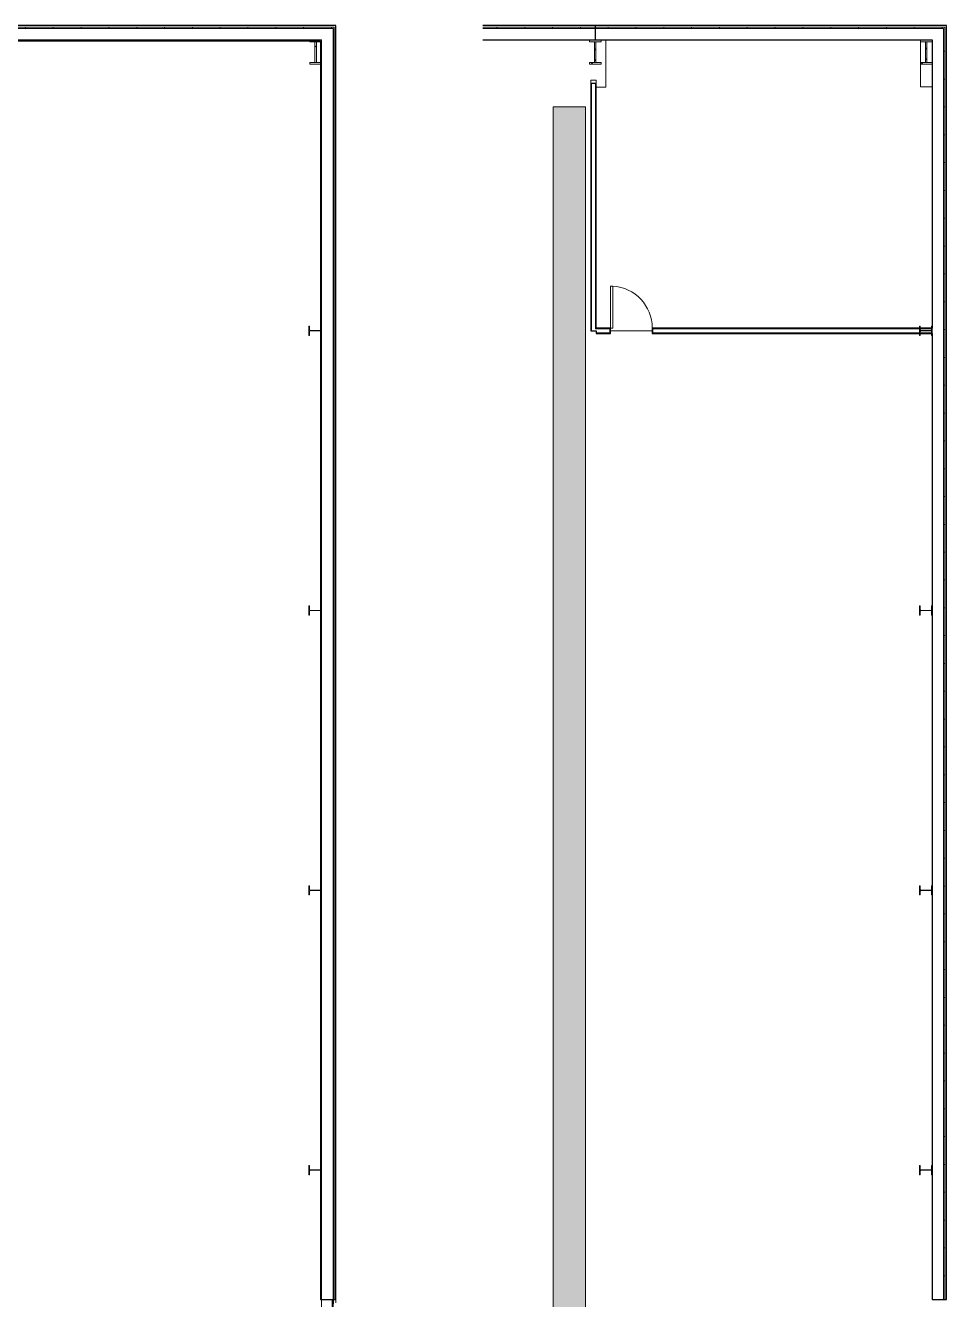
# Model space of a CAD drawing. Header units: inches. Extents: x 22023 to 26811, y -22881 to -20889.
# Drawn here: x 26016 to 26811, y -22220 to -21122 of the extents above; entities that cross this region are included whole.
import ezdxf

# ---------------------------------------------------------------- set-up
doc = ezdxf.new("R2010")
doc.units = ezdxf.units.IN
doc.header["$MEASUREMENT"] = 0
for name, color, linetype, lineweight in [('A-DOOR', 31, 'Continuous', 9), ('A-FLOR', 192, 'Continuous', 9), ('A-GLAZ-CWMG', 51, 'Continuous', 9), ('A-WALL', 113, 'Continuous', 9), ('A-WALL-PATT', 111, 'Continuous', 25), ('I-WALL', 2, 'Continuous', 9), ('L-SITE-WALL', 31, 'Continuous', 9), ('M-HVAC-DUCT', 70, 'Continuous', 9), ('S-BEAM', 12, 'Continuous', 9), ('S-COLS', 52, 'Continuous', 9)]:
    doc.layers.add(name, color=color, linetype=linetype, lineweight=lineweight)
pattern_1 = [(45, (0, 0), (-19.00703, 19.00703), []), (45, (0, 28.8), (-19.00703, 19.00703), [])]
pattern_2 = [(0, (0, 0), (0, 24), []), (90, (0, 0), (-24, 1e-15), [])]
pattern_3 = [(225, (26266.39, -22360.053), (19.00703, -19.00703), []), (225, (26266.39, -22388.853), (19.00703, -19.00703), [])]
pattern_4 = [(45, (526.688, 0), (-19.00703, 19.00703), []), (45, (526.688, 28.8), (-19.00703, 19.00703), [])]
pattern_5 = [(0, (526.688, 0), (61.44, 15.36), [2.534, -43.546, 2.534, -43.546, -245.76]), (0, (526.688, 0), (61.44, 15.36), [-92.16, 2.534, -89.626, 2.534, -43.546, -107.52]), (0, (526.688, 0), (61.44, 15.36), [-230.4, 2.534, -28.186, 2.534, -74.266]), (120, (549.728, 7.68), (-44.02215, 45.528601), [2.534, -43.546, 2.534, -43.546, -245.76]), (120, (549.728, 7.68), (-44.02215, 45.528601), [-92.16, 2.534, -89.626, 2.534, -43.546, -107.52]), (120, (549.728, 7.68), (-44.02215, 45.528601), [-230.4, 2.534, -28.186, 2.534, -74.266]), (240, (557.408, 38.4), (-17.41785, -60.888601), [2.534, -43.546, 2.534, -43.546, -245.76]), (240, (557.408, 38.4), (-17.41785, -60.888601), [-92.16, 2.534, -89.626, 2.534, -43.546, -107.52]), (240, (557.408, 38.4), (-17.41785, -60.888601), [-230.4, 2.534, -28.186, 2.534, -74.266])]
pattern_6 = [(0, (526.688, 0), (0, 24), []), (90, (526.688, 0), (-24, 1e-15), [])]
pattern_7 = [(225, (26793.078, -22360.053), (19.00703, -19.00703), []), (225, (26793.078, -22388.853), (19.00703, -19.00703), [])]
pattern_8 = [(225, (26507.578, -22360.053), (19.00703, -19.00703), []), (225, (26507.578, -22388.853), (19.00703, -19.00703), [])]

# ---------------------------------------------------------------- blocks, each defined once
blk = doc.blocks.new('Girt_Z - 10_D-1078090-First Floor Plan')
at = {"layer": 'S-BEAM'}
for p, q in [((26271.4, -22220.4), (26271.4, -22364.1)), ((26280.7, -22364.1), (26280.7, -22220.4)), ((26280.8, -22364.1), (26280.8, -22220.4)), ((26281.4, -22364.1), (26281.4, -22220.4)), ((26271.6, -22364.1), (26271.4, -22364.1)), ((26280.7, -22364.1), (26271.6, -22364.1)), ((26280.8, -22364.1), (26280.7, -22364.1)), ((26281.4, -22364.1), (26280.8, -22364.1))]:
    blk.add_line(p, q, dxfattribs=at)
blk = doc.blocks.new('Rectangular Mullion - Profile_Polycarbonate_right-1075932-First Floor Plan')
at = {"layer": 'A-GLAZ-CWMG', "lineweight": 13}
for p, q in [((0, 1.141125), (-3.622, 1.141125)), ((-3.622, 1.141125), (-3.622, 0.787125)), ((-3.622, 0.787125), (-3.372, 0.787125)), ((-3.5595, 0.849625), (-3.5595, 1.078625)), ((-3.5595, 1.078625), (-0.0625, 1.078625)), ((-3.372, 0.849625), (-3.5595, 0.849625)), ((-3.372, 0.787125), (-3.372, 0.849625)), ((-0.0625, 1.078625), (-0.0625, -0.922375)), ((0, -0.984875), (0, 1.141125)), ((-2.7715, -0.859875), (-2.834, -0.859875)), ((-2.834, -0.859875), (-2.834, -0.984875)), ((-2.834, -0.984875), (0, -0.984875)), ((-2.7715, -0.922375), (-2.7715, -0.859875)), ((-0.0625, -0.922375), (-2.7715, -0.922375))]:
    blk.add_line(p, q, dxfattribs=at)
blk = doc.blocks.new('columns and girder2 - one-V38-First Floor Plan')
at = {"layer": 'S-BEAM'}
h = blk.add_hatch(dxfattribs=at)
h.set_pattern_fill('FP_31', color=256, style=0, pattern_type=2)
h.set_pattern_definition(pattern_3)
h.paths.add_polyline_path([(5, -0.5), (-5, -0.5), (-5, -2), (5, -2)], flags=0)
h.paths.add_polyline_path([(-5, -20), (-5, -21.5), (5, -21.5), (5, -20)], flags=0)
h.paths.add_polyline_path([(5, -1204.8), (-4.3, -1204.8), (-4.3, -1206.3), (5, -1206.3)], flags=0)
h.paths.add_polyline_path([(-4.3, -1224.3), (-4.3, -1225), (5, -1225), (5, -1224.3), (-3.5, -1224.3)], flags=0)
h = blk.add_hatch(dxfattribs=at)
h.set_pattern_fill('FP_31', color=256, style=0, pattern_type=2)
h.set_pattern_definition(pattern_3)
h.paths.add_polyline_path([(-0.6, -2), (-0.6, -20), (0.6, -20), (0.6, -2)], flags=0)
h.paths.add_polyline_path([(0.6, -1206.3), (-0.6, -1206.3), (-0.6, -1224.3), (0.6, -1224.3), (0.6, -1224)], flags=0)
at = {"layer": 'S-BEAM', "lineweight": 15}
for p, q in [((5, -0.5), (-5, -0.5)), ((-5, -2), (5, -2)), ((0.6, -2), (-0.6, -2)), ((-0.6, -2), (-0.6, -20)), ((0.6, -20), (0.6, -2)), ((5, -2), (5, -0.5)), ((5, -20), (-5, -20)), ((-5, -21.5), (5, -21.5)), ((-0.6, -20), (0.6, -20)), ((5, -21.5), (5, -20)), ((5, -1204.8), (-4.3, -1204.8)), ((-4.3, -1206.3), (5, -1206.3)), ((0.6, -1206.3), (-0.6, -1206.3)), ((-0.6, -1206.3), (-0.6, -1224.3)), ((0.6, -1224.3), (0.6, -1206.3)), ((5, -1206.3), (5, -1204.8)), ((5, -1224.3), (-4.3, -1224.3)), ((-0.6, -1224.3), (0.6, -1224.3)), ((5, -1225), (5, -1224.3))]:
    blk.add_line(p, q, dxfattribs=at)
blk = doc.blocks.new('Single-Flush - 36_ x 80_-913687-Mezzanine Floor Plan')
at = {"layer": 'A-DOOR', "lineweight": 13}
for p, q in [((16, -2.4), (16, -38.4)), ((18, -2.4), (16, -2.4)), ((18, -2.4), (18, -38.4)), ((18, -38.4), (16, -38.4))]:
    blk.add_line(p, q, dxfattribs=at)
at = {"layer": 'A-DOOR'}
blk.add_arc((18, -2.4), 36.1, 180, 266.8211, dxfattribs=at)
blk = doc.blocks.new('columns and girder2 - one-1075720-Mezzanine Floor Plan')
at = {"layer": 'S-BEAM'}
h = blk.add_hatch(dxfattribs=at)
h.set_pattern_fill('FP_36', color=256, style=0, pattern_type=2)
h.set_pattern_definition(pattern_7)
h.paths.add_polyline_path([(5, -0.5), (-5, -0.5), (-5, -2), (5, -2)], flags=0)
h.paths.add_polyline_path([(5, -20), (-5, -20), (-5, -21.5), (5, -21.5)], flags=0)
h.paths.add_polyline_path([(5, -1204.8), (-5, -1204.8), (-5, -1206.3), (5, -1206.3)], flags=0)
h.paths.add_polyline_path([(-3.5, -1224.3), (-5, -1224.3), (-5, -1225.8), (5, -1225.8), (5, -1224.3), (-2, -1224.3)], flags=0)
h = blk.add_hatch(dxfattribs=at)
h.set_pattern_fill('FP_36', color=256, style=0, pattern_type=2)
h.set_pattern_definition(pattern_7)
h.paths.add_polyline_path([(-0.6, -2), (-0.6, -20), (0.6, -20), (0.6, -2)], flags=0)
h.paths.add_polyline_path([(0.6, -1206.3), (-0.6, -1206.3), (-0.6, -1224.3), (0.6, -1224.3)], flags=0)
at = {"layer": 'S-BEAM', "lineweight": 15}
for p, q in [((5, -0.5), (-5, -0.5)), ((-5, -0.5), (-5, -2)), ((-5, -2), (5, -2)), ((0.6, -2), (-0.6, -2)), ((-0.6, -2), (-0.6, -20)), ((0.6, -20), (0.6, -2)), ((5, -2), (5, -0.5)), ((5, -20), (-5, -20)), ((-5, -20), (-5, -21.5)), ((-5, -21.5), (5, -21.5)), ((-0.6, -20), (0.6, -20)), ((5, -21.5), (5, -20)), ((5, -1204.8), (-5, -1204.8)), ((-5, -1206.3), (5, -1206.3)), ((0.6, -1206.3), (-0.6, -1206.3)), ((-0.6, -1206.3), (-0.6, -1224.3)), ((0.6, -1224.3), (0.6, -1206.3)), ((5, -1224.3), (-5, -1224.3)), ((-0.6, -1224.3), (0.6, -1224.3))]:
    blk.add_line(p, q, dxfattribs=at)
blk = doc.blocks.new('columns and girder2 - one-V43-Mezzanine Floor Plan')
at = {"layer": 'S-BEAM'}
h = blk.add_hatch(dxfattribs=at)
h.set_pattern_fill('FP_37', color=256, style=0, pattern_type=2)
h.set_pattern_definition(pattern_8)
h.paths.add_polyline_path([(5, -0.5), (-5, -0.5), (-5, -2), (5, -2)], flags=0)
h.paths.add_polyline_path([(-5, -20), (-5, -21.5), (5, -21.5), (5, -20)], flags=0)
h.paths.add_polyline_path([(5, -1204.8), (-5, -1204.8), (-5, -1206.3), (5, -1206.3), (5, -1205.8)], flags=0)
h.paths.add_polyline_path([(5, -1224.3), (-5, -1224.3), (-5, -1225.8), (5, -1225.8)], flags=0)
h = blk.add_hatch(dxfattribs=at)
h.set_pattern_fill('FP_37', color=256, style=0, pattern_type=2)
h.set_pattern_definition(pattern_8)
h.paths.add_polyline_path([(-0.6, -2), (-0.6, -20), (0.6, -20), (0.6, -2)], flags=0)
h.paths.add_polyline_path([(0.6, -1206.3), (-0.6, -1206.3), (-0.6, -1224.3), (0.6, -1224.3)], flags=0)
at = {"layer": 'S-BEAM', "lineweight": 15}
for p, q in [((5, -0.5), (-5, -0.5)), ((-5, -0.5), (-5, -2)), ((-5, -2), (5, -2)), ((0.6, -2), (-0.6, -2)), ((-0.6, -2), (-0.6, -20)), ((0.6, -20), (0.6, -2)), ((5, -2), (5, -0.5)), ((5, -20), (-5, -20)), ((-5, -20), (-5, -21.5)), ((-5, -21.5), (5, -21.5)), ((-0.6, -20), (0.6, -20)), ((5, -21.5), (5, -20)), ((5, -1204.8), (-5, -1204.8)), ((-5, -1204.8), (-5, -1206.3)), ((-5, -1206.3), (5, -1206.3)), ((0.6, -1206.3), (-0.6, -1206.3)), ((-0.6, -1206.3), (-0.6, -1224.3)), ((0.6, -1224.3), (0.6, -1206.3)), ((5, -1206.3), (5, -1204.8)), ((5, -1224.3), (-5, -1224.3)), ((-5, -1224.3), (-5, -1225.8)), ((-0.6, -1224.3), (0.6, -1224.3)), ((5, -1225.8), (5, -1224.3))]:
    blk.add_line(p, q, dxfattribs=at)

msp = doc.modelspace()

# ---------------------------------------------------------------- hatches: boundary and pattern name
at = {"layer": 'A-WALL-PATT', "lineweight": 9}
h = msp.add_hatch(dxfattribs=at)
h.set_pattern_fill('FP_15', color=256, style=0, pattern_type=2)
h.set_pattern_definition(pattern_2)
h.paths.add_polyline_path([(26282.4, -21124.3), (26282.4, -21123.3), (25981, -21123.3), (25981, -21124.3), (26281.4, -21124.3)], flags=0)
h = msp.add_hatch(dxfattribs=at)
h.set_pattern_fill('FP_15', color=256, style=0, pattern_type=2)
h.set_pattern_definition(pattern_2)
h.paths.add_polyline_path([(26282.4, -22220.4), (26282.4, -21124.3), (26281.4, -21124.3), (26281.4, -22220.4)], flags=0)
h = msp.add_hatch(dxfattribs=at)
h.set_pattern_fill('FP_35', color=256, style=0, pattern_type=2)
h.set_pattern_definition(pattern_6)
h.paths.add_polyline_path([(26410.7, -21124.3), (26507.7, -21124.3), (26507.7, -21123.3), (26410.7, -21123.3)], flags=0)
h = msp.add_hatch(dxfattribs=at)
h.set_pattern_fill('FP_35', color=256, style=0, pattern_type=2)
h.set_pattern_definition(pattern_6)
h.paths.add_polyline_path([(26798.1, -21124.3), (26808.1, -21124.3), (26808.1, -21123.3), (26507.7, -21123.3), (26507.7, -21124.3), (26646.1, -21124.3)], flags=0)
h = msp.add_hatch(dxfattribs=at)
h.set_pattern_fill('FP_35', color=256, style=0, pattern_type=2)
h.set_pattern_definition(pattern_6)
h.paths.add_polyline_path([(26808.1, -22220.4), (26809.1, -22220.4), (26809.1, -21123.3), (26808.1, -21123.3), (26808.1, -22107.7)], flags=0)
h = msp.add_hatch(dxfattribs=at)
h.set_pattern_fill('FP_34', color=256, style=0, pattern_type=2)
h.set_pattern_definition(pattern_5)
h.paths.add_polyline_path([(26504.3, -21385.1), (26504.3, -21171.8), (26503.7, -21171.8), (26503.7, -21385.1)], flags=0)
h = msp.add_hatch(dxfattribs=at)
h.set_pattern_fill('FP_34', color=256, style=0, pattern_type=2)
h.set_pattern_definition(pattern_5)
h.paths.add_polyline_path([(26556.7, -21387.4), (26798.1, -21387.4), (26798.1, -21386.8), (26557.3, -21386.8), (26557.3, -21385.1), (26556.7, -21385.1)], flags=0)
h.paths.add_polyline_path([(26520.7, -21387.4), (26520.7, -21385.1), (26520.1, -21385.1), (26520.1, -21386.8), (26508.5, -21386.8), (26508.5, -21387.4)], flags=0)
at = {"layer": 'M-HVAC-DUCT', "lineweight": 5}
for points in [[(26482.8, -22298.1), (26485.2, -22298.1), (26485.2, -21191.9), (26471.2, -21191.9), (26471.2, -22298.1), (26480.4, -22298.1)], [(26499, -22298.1), (26499.2, -22298.1), (26499.2, -21191.9), (26485.2, -21191.9), (26485.2, -22298.1), (26498.6, -22298.1)]]:
    msp.add_hatch(color=256, dxfattribs=at).paths.add_polyline_path(points, flags=0)
at = {"layer": 'S-COLS'}
h = msp.add_hatch(dxfattribs=at)
h.set_pattern_fill('FP_11', color=256, style=0, pattern_type=2)
h.set_pattern_definition(pattern_1)
h.paths.add_polyline_path([(26271, -21630.3), (26271.4, -21630.3), (26271.4, -21622.3), (26271, -21622.3), (26271, -21625.5), (26270.8, -21626), (26270.3, -21626.2), (26261.8, -21626.2), (26261.3, -21626), (26261.1, -21625.5), (26261.1, -21622.3), (26260.6, -21622.3), (26260.6, -21630.3), (26261.1, -21630.3), (26261.1, -21627.1), (26261.3, -21626.6), (26261.8, -21626.4), (26270.3, -21626.4), (26270.8, -21626.6), (26271, -21627.1)], flags=0)
h = msp.add_hatch(dxfattribs=at)
h.set_pattern_fill('FP_33', color=256, style=0, pattern_type=2)
h.set_pattern_definition(pattern_4)
h.paths.add_polyline_path([(26798.1, -21630.3), (26798.1, -21622.3), (26797.6, -21622.3), (26797.6, -21625.5), (26797.4, -21626), (26797, -21626.2), (26788.5, -21626.2), (26788, -21626), (26787.8, -21625.5), (26787.8, -21622.3), (26787.3, -21622.3), (26787.3, -21630.3), (26787.8, -21630.3), (26787.8, -21627.1), (26788, -21626.6), (26788.5, -21626.4), (26797, -21626.4), (26797.4, -21626.6), (26797.6, -21627.1), (26797.6, -21630.3)], flags=0)
h = msp.add_hatch(dxfattribs=at)
h.set_pattern_fill('FP_11', color=256, style=0, pattern_type=2)
h.set_pattern_definition(pattern_1)
h.paths.add_polyline_path([(26261.1, -21871.6), (26261.1, -21868.4), (26261.3, -21867.9), (26261.8, -21867.7), (26270.3, -21867.7), (26270.8, -21867.9), (26271, -21868.4), (26271, -21871.6), (26271.4, -21871.6), (26271.4, -21863.6), (26271, -21863.6), (26271, -21866.7), (26270.8, -21867.2), (26270.3, -21867.4), (26261.8, -21867.4), (26261.3, -21867.2), (26261.1, -21866.7), (26261.1, -21863.6), (26260.6, -21863.6), (26260.6, -21871.6)], flags=0)
h = msp.add_hatch(dxfattribs=at)
h.set_pattern_fill('FP_33', color=256, style=0, pattern_type=2)
h.set_pattern_definition(pattern_4)
h.paths.add_polyline_path([(26797.6, -21871.6), (26798.1, -21871.6), (26798.1, -21863.6), (26797.6, -21863.6), (26797.6, -21866.7), (26797.4, -21867.2), (26797, -21867.4), (26788.5, -21867.4), (26788, -21867.2), (26787.8, -21866.7), (26787.8, -21863.6), (26787.3, -21863.6), (26787.3, -21871.6), (26787.8, -21871.6), (26787.8, -21868.4), (26788, -21867.9), (26788.5, -21867.7), (26797, -21867.7), (26797.4, -21867.9), (26797.6, -21868.4)], flags=0)

# ---------------------------------------------------------------- linework, layer by layer
at = {"layer": 'A-FLOR'}
for p, q in [((26516.6, -21134.3), (26516.6, -21174.9)), ((26788.1, -21174.6), (26788.1, -21134.3)), ((26516.6, -21174.9), (26508.5, -21174.9)), ((26798.1, -21174.6), (26788.1, -21174.6)), ((26520.7, -21385.1), (26556.7, -21385.1))]:
    msp.add_line(p, q, dxfattribs=at)
at = {"layer": 'A-WALL'}
for p, q in [((25968.8, -21123.3), (26282.4, -21123.3)), ((25968.8, -21124.3), (26281.4, -21124.3)), ((26281.4, -22220.4), (26281.4, -21124.3)), ((26282.4, -22220.4), (26282.4, -21123.3)), ((26410.7, -21123.3), (26809.1, -21123.3)), ((26410.7, -21124.3), (26808.1, -21124.3)), ((26808.1, -22220.4), (26808.1, -21124.3)), ((26809.1, -22220.4), (26809.1, -21123.3)), ((25968.8, -21134.3), (26271.4, -21134.3)), ((26271.4, -22220.4), (26271.4, -21134.3)), ((26504.3, -21171.8), (26504.3, -21385.1)), ((26507.8, -21171.8), (26507.8, -21383.3)), ((26520.1, -21383.3), (26507.8, -21383.3)), ((26508.5, -21386.8), (26520.1, -21386.8)), ((26520.1, -21386.8), (26520.1, -21383.3)), ((26557.3, -21383.3), (26557.3, -21386.8)), ((26798.1, -21383.3), (26557.3, -21383.3)), ((26557.3, -21386.8), (26798.1, -21386.8)), ((26798.1, -21383.3), (26798.1, -21382.7)), ((26798.1, -21387.4), (26798.1, -21386.8))]:
    msp.add_line(p, q, dxfattribs=at)
at = {"layer": 'I-WALL'}
for p, q in [((26503.7, -21168.9), (26508.5, -21168.9)), ((26503.7, -21171.8), (26503.7, -21168.9)), ((26508.5, -21168.9), (26508.5, -21171.8))]:
    msp.add_line(p, q, dxfattribs=at)
at = {"layer": 'I-WALL', "lineweight": 25}
for p, q in [((26508.5, -21171.8), (26503.7, -21171.8)), ((26503.7, -21171.8), (26503.7, -21385.1)), ((26508.5, -21382.7), (26508.5, -21171.8)), ((26503.7, -21385.1), (26508.5, -21385.1)), ((26520.7, -21382.7), (26508.5, -21382.7)), ((26508.5, -21385.1), (26508.5, -21387.4)), ((26508.5, -21387.4), (26520.7, -21387.4)), ((26520.7, -21387.4), (26520.7, -21382.7)), ((26798.1, -21382.7), (26556.7, -21382.7)), ((26556.7, -21382.7), (26556.7, -21387.4)), ((26556.7, -21387.4), (26798.1, -21387.4))]:
    msp.add_line(p, q, dxfattribs=at)
at = {"layer": 'L-SITE-WALL', "lineweight": 25}
for p, q in [((26283.9, -21121.8), (25968.8, -21121.8)), ((26283.9, -22220.4), (26283.9, -21121.8)), ((26810.6, -21121.8), (26410.7, -21121.8)), ((26507.7, -21134.3), (26507.7, -21121.8)), ((26810.6, -22220.4), (26810.6, -21121.8)), ((25968.8, -21135.1), (26270.6, -21135.1)), ((26270.6, -21135.1), (26270.6, -22220.4)), ((26410.7, -21134.3), (26798.1, -21134.3)), ((26798.1, -21134.3), (26798.1, -21382.7)), ((26798.1, -21387.4), (26798.1, -22220.4)), ((26270.6, -22220.4), (26283.9, -22220.4)), ((26798.1, -22220.4), (26810.6, -22220.4))]:
    msp.add_line(p, q, dxfattribs=at)
at = {"layer": 'M-HVAC-DUCT'}
for p, q in [((26471.2, -21191.9), (26471.2, -22298.1)), ((26471.2, -21191.9), (26499.2, -21191.9)), ((26499.2, -22298.1), (26499.2, -21191.9))]:
    msp.add_line(p, q, dxfattribs=at)
at = {"layer": 'S-COLS', "lineweight": 15}
for p, q in [((26261.1, -21381.1), (26260.6, -21381.1)), ((26260.6, -21381.1), (26260.6, -21389.1)), ((26260.6, -21389.1), (26261.1, -21389.1)), ((26261.1, -21384.2), (26261.1, -21381.1)), ((26261.1, -21389.1), (26261.1, -21385.9)), ((26270.3, -21384.9), (26261.8, -21384.9)), ((26261.8, -21385.2), (26270.3, -21385.2)), ((26271.4, -21381.1), (26271, -21381.1)), ((26271, -21381.1), (26271, -21384.2)), ((26271, -21385.9), (26271, -21389.1)), ((26271, -21389.1), (26271.4, -21389.1)), ((26271.4, -21389.1), (26271.4, -21381.1)), ((26787.8, -21381.1), (26787.3, -21381.1)), ((26787.3, -21381.1), (26787.3, -21389.1)), ((26787.3, -21389.1), (26787.8, -21389.1)), ((26787.8, -21384.2), (26787.8, -21381.1)), ((26787.8, -21389.1), (26787.8, -21385.9)), ((26797, -21384.9), (26788.5, -21384.9)), ((26788.5, -21385.2), (26797, -21385.2)), ((26798.1, -21381.1), (26797.6, -21381.1)), ((26797.6, -21381.1), (26797.6, -21384.2)), ((26797.6, -21385.9), (26797.6, -21389.1)), ((26797.6, -21389.1), (26798.1, -21389.1)), ((26798.1, -21389.1), (26798.1, -21381.1)), ((26261.1, -21622.3), (26260.6, -21622.3)), ((26260.6, -21622.3), (26260.6, -21630.3)), ((26260.6, -21630.3), (26261.1, -21630.3)), ((26261.1, -21625.5), (26261.1, -21622.3)), ((26261.1, -21630.3), (26261.1, -21627.1)), ((26270.3, -21626.2), (26261.8, -21626.2)), ((26261.8, -21626.4), (26270.3, -21626.4)), ((26271.4, -21622.3), (26271, -21622.3)), ((26271, -21622.3), (26271, -21625.5)), ((26271, -21627.1), (26271, -21630.3)), ((26271, -21630.3), (26271.4, -21630.3)), ((26271.4, -21630.3), (26271.4, -21622.3)), ((26787.8, -21622.3), (26787.3, -21622.3)), ((26787.3, -21622.3), (26787.3, -21630.3)), ((26787.3, -21630.3), (26787.8, -21630.3)), ((26787.8, -21625.5), (26787.8, -21622.3)), ((26787.8, -21630.3), (26787.8, -21627.1)), ((26797, -21626.2), (26788.5, -21626.2)), ((26788.5, -21626.4), (26797, -21626.4)), ((26798.1, -21622.3), (26797.6, -21622.3)), ((26797.6, -21622.3), (26797.6, -21625.5)), ((26797.6, -21627.1), (26797.6, -21630.3)), ((26797.6, -21630.3), (26798.1, -21630.3)), ((26798.1, -21630.3), (26798.1, -21622.3)), ((26261.1, -21863.6), (26260.6, -21863.6)), ((26260.6, -21863.6), (26260.6, -21871.6)), ((26260.6, -21871.6), (26261.1, -21871.6)), ((26261.1, -21866.7), (26261.1, -21863.6)), ((26261.1, -21871.6), (26261.1, -21868.4)), ((26270.3, -21867.4), (26261.8, -21867.4)), ((26261.8, -21867.7), (26270.3, -21867.7)), ((26271.4, -21863.6), (26271, -21863.6)), ((26271, -21863.6), (26271, -21866.7)), ((26271, -21868.4), (26271, -21871.6)), ((26271, -21871.6), (26271.4, -21871.6)), ((26271.4, -21871.6), (26271.4, -21863.6)), ((26787.8, -21863.6), (26787.3, -21863.6)), ((26787.3, -21863.6), (26787.3, -21871.6)), ((26787.3, -21871.6), (26787.8, -21871.6)), ((26787.8, -21866.7), (26787.8, -21863.6)), ((26787.8, -21871.6), (26787.8, -21868.4)), ((26797, -21867.4), (26788.5, -21867.4)), ((26788.5, -21867.7), (26797, -21867.7)), ((26798.1, -21863.6), (26797.6, -21863.6)), ((26797.6, -21863.6), (26797.6, -21866.7)), ((26797.6, -21868.4), (26797.6, -21871.6)), ((26797.6, -21871.6), (26798.1, -21871.6)), ((26798.1, -21871.6), (26798.1, -21863.6)), ((26261.1, -22104.8), (26260.6, -22104.8)), ((26260.6, -22104.8), (26260.6, -22112.8)), ((26261.1, -22108), (26261.1, -22104.8)), ((26271.4, -22104.8), (26271, -22104.8)), ((26271, -22104.8), (26271, -22108)), ((26271.4, -22112.8), (26271.4, -22104.8)), ((26787.8, -22104.8), (26787.3, -22104.8)), ((26787.3, -22104.8), (26787.3, -22112.8)), ((26787.8, -22108), (26787.8, -22104.8)), ((26798.1, -22104.8), (26797.6, -22104.8)), ((26797.6, -22104.8), (26797.6, -22108)), ((26798.1, -22112.8), (26798.1, -22104.8)), ((26260.6, -22112.8), (26261.1, -22112.8)), ((26261.1, -22112.8), (26261.1, -22109.6)), ((26270.3, -22108.7), (26261.8, -22108.7)), ((26261.8, -22108.9), (26270.3, -22108.9)), ((26271, -22109.6), (26271, -22112.8)), ((26271, -22112.8), (26271.4, -22112.8)), ((26787.3, -22112.8), (26787.8, -22112.8)), ((26787.8, -22112.8), (26787.8, -22109.6)), ((26797, -22108.7), (26788.5, -22108.7)), ((26788.5, -22108.9), (26797, -22108.9)), ((26797.6, -22109.6), (26797.6, -22112.8)), ((26797.6, -22112.8), (26798.1, -22112.8))]:
    msp.add_line(p, q, dxfattribs=at)
for centre, start, end in [((26261.8, -21384.2), 180, 270), ((26261.8, -21385.9), 90, 180), ((26270.3, -21384.2), 270, 0), ((26270.3, -21385.9), 0, 90), ((26788.5, -21384.2), 180, 270), ((26788.5, -21385.9), 90, 180), ((26797, -21384.2), 270, 0), ((26797, -21385.9), 0, 90), ((26261.8, -21625.5), 180, 270), ((26261.8, -21627.1), 90, 180), ((26270.3, -21625.5), 270, 0), ((26270.3, -21627.1), 0, 90), ((26788.5, -21625.5), 180, 270), ((26788.5, -21627.1), 90, 180), ((26797, -21625.5), 270, 0), ((26797, -21627.1), 0, 90), ((26261.8, -21866.7), 180, 270), ((26261.8, -21868.4), 90, 180), ((26270.3, -21866.7), 270, 0), ((26270.3, -21868.4), 0, 90), ((26788.5, -21866.7), 180, 270), ((26788.5, -21868.4), 90, 180), ((26797, -21866.7), 270, 0), ((26797, -21868.4), 0, 90), ((26261.8, -22108), 180, 270), ((26261.8, -22109.6), 90, 180), ((26270.3, -22108), 270, 0), ((26270.3, -22109.6), 0, 90), ((26788.5, -22108), 180, 270), ((26788.5, -22109.6), 90, 180), ((26797, -22108), 270, 0), ((26797, -22109.6), 0, 90)]:
    msp.add_arc(centre, 0.691, start, end, dxfattribs=at)

# ---------------------------------------------------------------- block references
at = {"layer": 'A-DOOR', "rotation": 180}
msp.add_blockref('Single-Flush - 36_ x 80_-913687-Mezzanine Floor Plan', (26538.7, -21385.1), dxfattribs=at)
at = {"layer": 'A-GLAZ-CWMG', "rotation": 90.00000000000422}
msp.add_blockref('Rectangular Mullion - Profile_Polycarbonate_right-1075932-First Floor Plan', (26282.8, -22220.4), dxfattribs=at)
at = {"layer": 'S-BEAM', "rotation": 180}
for name, p in [('columns and girder2 - one-V38-First Floor Plan', (26266.4, -22360.1)), ('columns and girder2 - one-V43-Mezzanine Floor Plan', (26507.6, -22360.1)), ('columns and girder2 - one-1075720-Mezzanine Floor Plan', (26793.1, -22360.1))]:
    msp.add_blockref(name, p, dxfattribs=at)
at = {"layer": 'S-BEAM'}
msp.add_blockref('Girt_Z - 10_D-1078090-First Floor Plan', (0, 0), dxfattribs=at)

doc.saveas('drawing.dxf')
